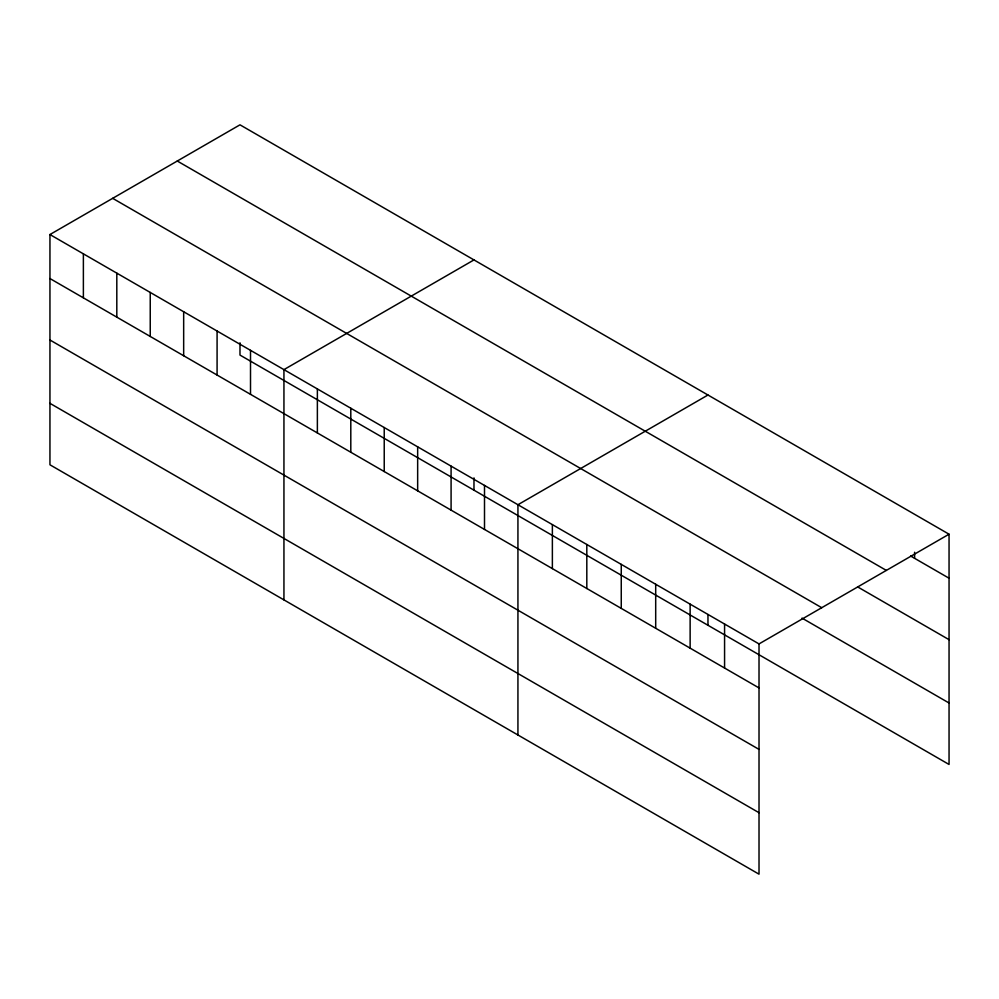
<?xml version="1.0" encoding="UTF-8"?>
<svg xmlns="http://www.w3.org/2000/svg" width="999" height="999" viewBox="0 0 999 999"><rect width="100%" height="100%" fill="white"/><g stroke="black" fill="none" stroke-linecap="round" stroke-linejoin="round"><path stroke-width="1.5" d="M49.95 234.54L759.015 643.918L759.015 874.175L49.95 464.797L49.95 234.54L239.985 124.825L949.05 534.203L949.05 764.46L239.985 355.082L239.985 342.794M473.976 259.915L283.941 369.63L283.941 599.887M707.966 395.017L517.932 504.732L517.932 734.989M759.015 643.918L949.05 534.203M910.638 556.031L949.05 578.209M177.273 161.026L886.338 570.404M857.654 586.913L949.05 639.672M112.662 198.326L821.727 607.704M802.01 618.106L949.05 702.996M49.95 278.546L759.015 687.924M49.95 340.01L759.015 749.387M49.95 403.334L759.015 812.711M914.609 552.26L914.609 558.329M724.575 624.025L724.575 668.044M707.966 614.522L707.966 625.274M690.134 604.145L690.134 648.164M655.694 584.265L655.694 628.271M621.253 564.385L621.253 608.391M586.813 544.492L586.813 588.511M552.372 524.612L552.372 568.618M484.503 485.427L484.503 529.445M473.976 477.884L473.976 490.184M451.086 466.133L451.086 510.139M417.657 446.828L417.657 490.846M384.228 427.535L384.228 471.54M350.799 408.229L350.799 452.247M317.37 388.936L317.37 432.942M250.512 350.337L250.512 394.343M217.083 331.031L217.083 375.05M183.666 311.738L183.666 355.744M150.237 292.432L150.237 336.451M116.808 273.139L116.808 317.145M83.379 253.833L83.379 297.852"/></g></svg>
